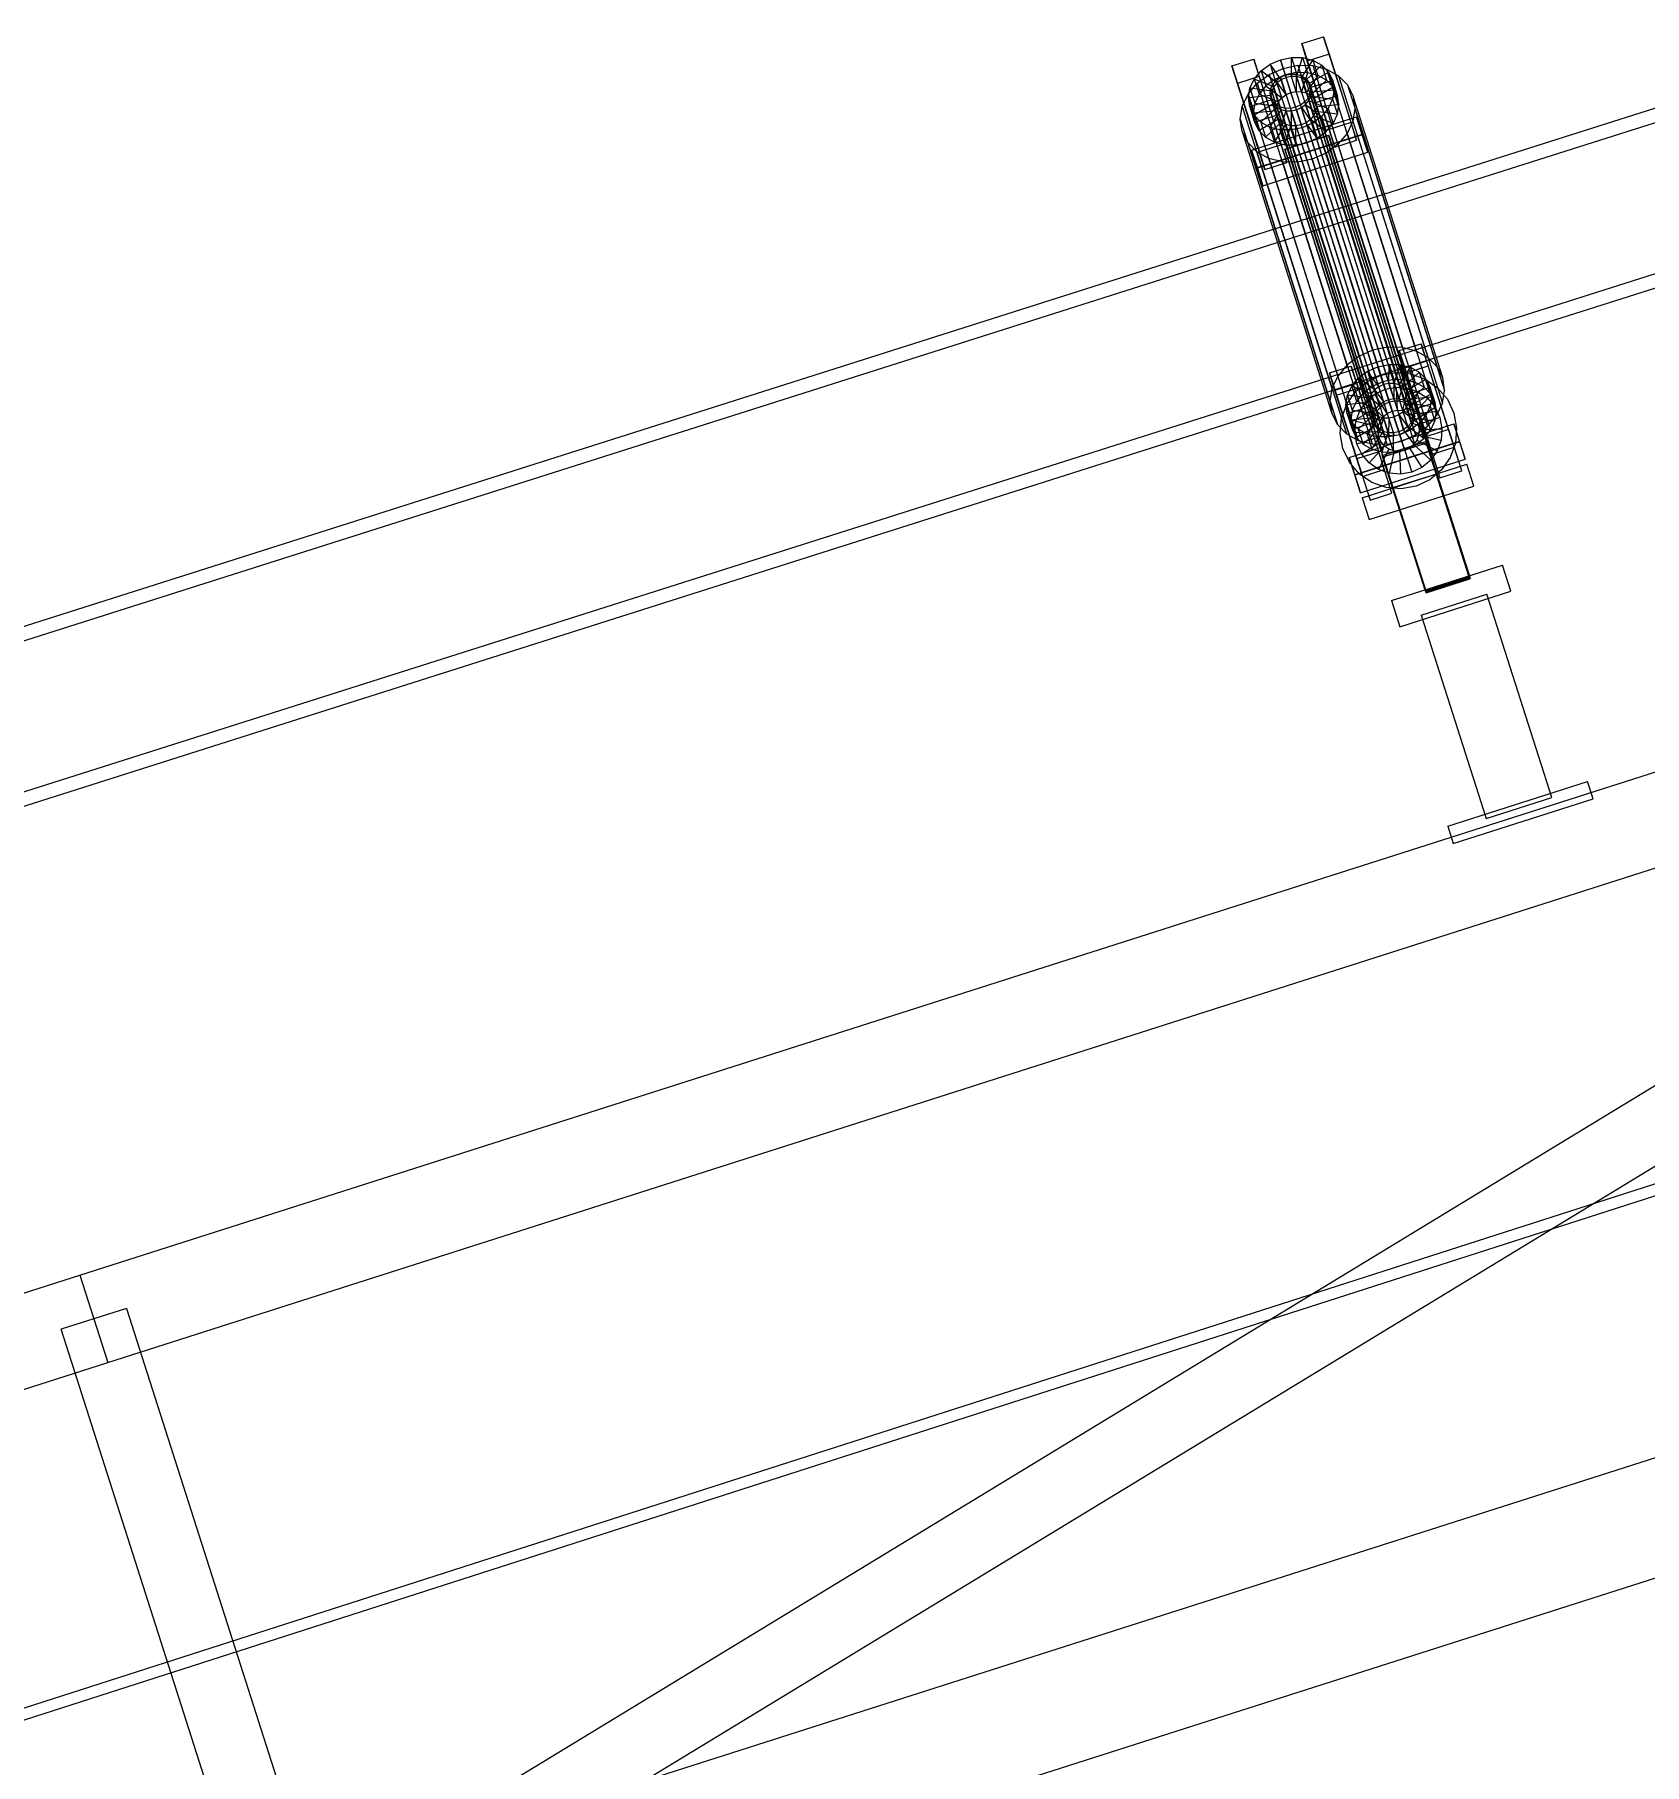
# Model space of a CAD drawing. Header units: millimetres. Extents: x -1970 to 34302, y -65268 to 6837.
# Drawn here: x 6883 to 7585, y 1955 to 2710 of the extents above; entities that cross this region are included whole.
import ezdxf

# ---------------------------------------------------------------- set-up
doc = ezdxf.new("R2010")
doc.units = ezdxf.units.MM
doc.layers.add('COTAS_P', color=1, linetype='Continuous', lineweight=0)
doc.layers.add('lateral_C01', color=7, linetype='Continuous', lineweight=0)
doc.dimstyles.new('R19_100', dxfattribs={"dimtxt": 250, "dimasz": 150, "dimexe": 150, "dimexo": 80, "dimgap": 100, "dimtad": 1, "dimtih": 1, "dimtoh": 1, "dimdsep": 46, "dimcen": 0.09, "dimadec": 0, "dimazin": 0, "dimtfac": 1, "dimtdec": 4, "dimtofl": 0, "dimtmove": 0, "dimatfit": 3, "dimfxl": 1, "dimtolj": 1, "dimtzin": 0, "dimarcsym": 0})

# ---------------------------------------------------------------- blocks, each defined once
blk = doc.blocks.new('*D0')
at = {"layer": 'COTAS_P', "color": 0, "lineweight": -2, "transparency": 16777216}
for p, q in [((10965.26, 3566.26), (10670.01, 4490.23)), ((1814.07, 1502.95), (10572.79, 4301.7)), ((1920.78, 676.2), (1625.54, 1600.18))]:
    blk.add_line(p, q, dxfattribs=at)
at = {"layer": 'COTAS_P', "color": 0, "transparency": 16777216}
for points in [[(10565.18, 4325.51), (10580.4, 4277.88), (10715.67, 4347.35)], [(1806.47, 1526.77), (1821.68, 1479.14), (1671.19, 1457.3)]]:
    blk.add_solid(points, dxfattribs=at)
at = {"layer": 'Defpoints', "color": 0, "transparency": 16777216}
for p in [(10715.67, 4347.35), (10989.61, 3490.06), (1945.13, 600)]:
    blk.add_point(p, dxfattribs=at)

msp = doc.modelspace()

# ---------------------------------------------------------------- linework, layer by layer
at = {"layer": 'lateral_C01'}
for p, q in [((2005.168, 413.212), (11044.69, 3318.69)), ((2006.698, 408.451), (11046.22, 3313.93)), ((8381.764, 2929.028), (7447.754, 2632.331)), ((7449.571, 2626.613), (8383.58, 2923.309)), ((7468.592, 2566.732), (8402.602, 2863.429)), ((8404.418, 2857.71), (7470.409, 2561.014)), ((7435.94, 2705.698), (7445.465, 2708.742)), ((7438.371, 2698.045), (7435.94, 2705.698)), ((7435.94, 2705.698), (7447.939, 2668.255)), ((7445.465, 2708.742), (7447.896, 2701.089)), ((7457.465, 2671.298), (7445.465, 2708.742)), ((7405.458, 2695.958), (7414.984, 2699.002)), ((7407.889, 2688.305), (7405.458, 2695.958)), ((7405.458, 2695.958), (7417.457, 2658.515)), ((7414.984, 2699.002), (7417.415, 2691.349)), ((7426.983, 2661.558), (7414.984, 2699.002)), ((7418.222, 2693.806), (7422.113, 2696.681)), ((7421.768, 2692.253), (7427.814, 2694.929)), ((7422.113, 2696.681), (7426.635, 2698.683)), ((7426.993, 2689.934), (7422.113, 2696.681)), ((7422.113, 2696.681), (7424.197, 2690.122)), ((7426.635, 2698.683), (7431.481, 2699.675)), ((7429.135, 2690.882), (7426.635, 2698.683)), ((7426.635, 2698.683), (7428.719, 2692.123)), ((7427.814, 2694.929), (7434.292, 2696.255)), ((7427.814, 2694.929), (7466.885, 2571.931)), ((7431.431, 2691.352), (7431.481, 2699.675)), ((7431.481, 2699.675), (7436.321, 2699.589)), ((7431.481, 2699.675), (7433.565, 2693.115)), ((7433.723, 2691.312), (7436.321, 2699.589)), ((7434.292, 2696.255), (7440.762, 2696.14)), ((7434.292, 2696.255), (7473.364, 2573.257)), ((7435.856, 2690.763), (7440.824, 2698.431)), ((7436.321, 2699.589), (7440.824, 2698.431)), ((7436.321, 2699.589), (7438.405, 2693.029)), ((7437.684, 2689.745), (7444.684, 2696.281)), ((7447.896, 2701.089), (7438.371, 2698.045)), ((7450.37, 2660.601), (7438.371, 2698.045)), ((7440.762, 2696.14), (7446.782, 2694.593)), ((7440.762, 2696.14), (7479.833, 2573.142)), ((7440.824, 2698.431), (7444.684, 2696.281)), ((7440.824, 2698.431), (7442.908, 2691.872)), ((7444.684, 2696.281), (7447.637, 2693.284)), ((7444.684, 2696.281), (7446.768, 2689.721)), ((7446.782, 2694.593), (7451.942, 2691.718)), ((7446.782, 2694.593), (7485.853, 2571.594)), ((7447.896, 2701.089), (7459.896, 2663.645)), ((7417.415, 2691.349), (7407.889, 2688.305)), ((7419.888, 2650.861), (7407.889, 2688.305)), ((7412.565, 2683.659), (7416.567, 2688.409)), ((7413.336, 2686.264), (7415.229, 2690.253)), ((7415.229, 2690.253), (7418.222, 2693.806)), ((7423.732, 2686.889), (7415.229, 2690.253)), ((7415.229, 2690.253), (7417.313, 2683.693)), ((7416.567, 2688.409), (7421.768, 2692.253)), ((7416.567, 2688.409), (7455.639, 2565.411)), ((7420.306, 2687.246), (7417.313, 2683.693)), ((7417.415, 2691.349), (7429.414, 2653.905)), ((7425.15, 2688.572), (7418.222, 2693.806)), ((7418.222, 2693.806), (7420.306, 2687.246)), ((7424.197, 2690.122), (7420.306, 2687.246)), ((7420.306, 2687.246), (7427.234, 2682.012)), ((7421.768, 2692.253), (7460.84, 2569.255)), ((7422.488, 2686.093), (7423.385, 2687.982)), ((7423.732, 2686.889), (7422.836, 2685)), ((7423.385, 2687.982), (7424.803, 2689.665)), ((7423.385, 2687.982), (7468.708, 2545.305)), ((7425.15, 2688.572), (7423.732, 2686.889)), ((7425.816, 2680.329), (7423.732, 2686.889)), ((7428.719, 2692.123), (7424.197, 2690.122)), ((7424.197, 2690.122), (7429.077, 2683.374)), ((7424.803, 2689.665), (7426.646, 2691.028)), ((7424.803, 2689.665), (7470.126, 2546.988)), ((7426.993, 2689.934), (7425.15, 2688.572)), ((7427.234, 2682.012), (7425.15, 2688.572)), ((7426.646, 2691.028), (7428.788, 2691.976)), ((7426.646, 2691.028), (7471.969, 2548.35)), ((7429.135, 2690.882), (7426.993, 2689.934)), ((7429.077, 2683.374), (7426.993, 2689.934)), ((7433.565, 2693.115), (7428.719, 2692.123)), ((7428.719, 2692.123), (7431.219, 2684.323)), ((7428.788, 2691.976), (7431.083, 2692.446)), ((7428.788, 2691.976), (7474.111, 2549.298)), ((7431.431, 2691.352), (7429.135, 2690.882)), ((7431.219, 2684.323), (7429.135, 2690.882)), ((7431.083, 2692.446), (7433.376, 2692.405)), ((7431.083, 2692.446), (7476.406, 2549.768)), ((7433.723, 2691.312), (7431.431, 2691.352)), ((7433.514, 2684.792), (7431.431, 2691.352)), ((7433.376, 2692.405), (7435.509, 2691.857)), ((7433.376, 2692.405), (7478.699, 2549.727)), ((7433.565, 2693.115), (7433.514, 2684.792)), ((7438.405, 2693.029), (7433.565, 2693.115)), ((7435.856, 2690.763), (7433.723, 2691.312)), ((7435.807, 2684.752), (7433.723, 2691.312)), ((7435.509, 2691.857), (7437.337, 2690.838)), ((7435.509, 2691.857), (7480.832, 2549.179)), ((7438.405, 2693.029), (7435.807, 2684.752)), ((7437.684, 2689.745), (7435.856, 2690.763)), ((7437.94, 2684.203), (7435.856, 2690.763)), ((7437.337, 2690.838), (7438.736, 2689.418)), ((7437.337, 2690.838), (7482.66, 2548.16)), ((7439.084, 2688.325), (7437.684, 2689.745)), ((7439.768, 2683.185), (7437.684, 2689.745)), ((7442.908, 2691.872), (7437.94, 2684.203)), ((7442.908, 2691.872), (7438.405, 2693.029)), ((7438.736, 2689.418), (7439.611, 2687.694)), ((7438.736, 2689.418), (7484.059, 2546.74)), ((7439.084, 2688.325), (7447.637, 2693.284)), ((7439.958, 2686.601), (7439.084, 2688.325)), ((7441.167, 2681.765), (7439.084, 2688.325)), ((7439.611, 2687.694), (7439.901, 2685.784)), ((7484.934, 2545.017), (7439.611, 2687.694)), ((7446.768, 2689.721), (7439.768, 2683.185)), ((7449.483, 2689.645), (7439.958, 2686.601)), ((7439.958, 2686.601), (7442.042, 2680.041)), ((7440.248, 2684.691), (7439.958, 2686.601)), ((7449.721, 2686.724), (7441.167, 2681.765)), ((7446.768, 2689.721), (7442.908, 2691.872)), ((7449.721, 2686.724), (7446.768, 2689.721)), ((7447.637, 2693.284), (7449.483, 2689.645)), ((7447.637, 2693.284), (7449.721, 2686.724)), ((7451.567, 2683.085), (7449.483, 2689.645)), ((7449.483, 2689.645), (7450.096, 2685.612)), ((7451.567, 2683.085), (7449.721, 2686.724)), ((7451.942, 2691.718), (7455.89, 2687.711)), ((7451.942, 2691.718), (7491.013, 2568.719)), ((7455.89, 2687.711), (7458.358, 2682.846)), ((7455.89, 2687.711), (7494.962, 2564.713)), ((7410.035, 2678.327), (7412.565, 2683.659)), ((7412.565, 2683.659), (7451.637, 2560.661)), ((7412.674, 2682.112), (7413.336, 2686.264)), ((7422.522, 2683.033), (7412.674, 2682.112)), ((7412.674, 2682.112), (7414.758, 2675.552)), ((7413.287, 2678.079), (7412.674, 2682.112)), ((7422.812, 2681.122), (7413.287, 2678.079)), ((7422.836, 2685), (7413.336, 2686.264)), ((7413.336, 2686.264), (7415.42, 2679.704)), ((7415.42, 2679.704), (7414.758, 2675.552)), ((7423.686, 2679.399), (7415.133, 2674.44)), ((7417.313, 2683.693), (7415.42, 2679.704)), ((7415.42, 2679.704), (7424.919, 2678.44)), ((7417.313, 2683.693), (7425.816, 2680.329)), ((7422.175, 2684.126), (7422.488, 2686.093)), ((7422.465, 2682.216), (7422.175, 2684.126)), ((7422.175, 2684.126), (7467.497, 2541.448)), ((7423.339, 2680.492), (7422.465, 2682.216)), ((7422.465, 2682.216), (7467.788, 2539.538)), ((7422.488, 2686.093), (7467.811, 2543.415)), ((7422.836, 2685), (7422.522, 2683.033)), ((7424.606, 2676.473), (7422.522, 2683.033)), ((7422.522, 2683.033), (7422.812, 2681.122)), ((7424.896, 2674.562), (7422.812, 2681.122)), ((7422.812, 2681.122), (7423.686, 2679.399)), ((7424.919, 2678.44), (7422.836, 2685)), ((7424.738, 2679.072), (7423.339, 2680.492)), ((7423.339, 2680.492), (7468.662, 2537.814)), ((7425.77, 2672.839), (7423.686, 2679.399)), ((7423.686, 2679.399), (7425.086, 2677.979)), ((7426.567, 2678.054), (7424.738, 2679.072)), ((7424.738, 2679.072), (7470.061, 2536.395)), ((7424.919, 2678.44), (7425.816, 2680.329)), ((7425.816, 2680.329), (7427.234, 2682.012)), ((7427.234, 2682.012), (7429.077, 2683.374)), ((7429.077, 2683.374), (7431.219, 2684.323)), ((7431.219, 2684.323), (7433.514, 2684.792)), ((7433.514, 2684.792), (7435.807, 2684.752)), ((7437.273, 2680.245), (7435.43, 2678.883)), ((7435.777, 2677.789), (7437.62, 2679.151)), ((7435.807, 2684.752), (7437.94, 2684.203)), ((7438.691, 2681.928), (7437.273, 2680.245)), ((7437.273, 2680.245), (7482.595, 2537.567)), ((7437.62, 2679.151), (7439.038, 2680.834)), ((7437.62, 2679.151), (7444.548, 2673.918)), ((7439.704, 2672.591), (7437.62, 2679.151)), ((7437.94, 2684.203), (7439.768, 2683.185)), ((7439.587, 2683.817), (7438.691, 2681.928)), ((7438.691, 2681.928), (7484.013, 2539.25)), ((7439.038, 2680.834), (7439.934, 2682.724)), ((7439.038, 2680.834), (7447.541, 2677.471)), ((7441.122, 2674.275), (7439.038, 2680.834)), ((7439.901, 2685.784), (7439.587, 2683.817)), ((7439.587, 2683.817), (7484.91, 2541.139)), ((7439.768, 2683.185), (7441.167, 2681.765)), ((7439.901, 2685.784), (7485.224, 2543.106)), ((7439.934, 2682.724), (7440.248, 2684.691)), ((7439.934, 2682.724), (7449.434, 2681.459)), ((7442.018, 2676.164), (7439.934, 2682.724)), ((7440.248, 2684.691), (7450.096, 2685.612)), ((7442.332, 2678.131), (7440.248, 2684.691)), ((7441.167, 2681.765), (7442.042, 2680.041)), ((7442.042, 2680.041), (7451.567, 2683.085)), ((7442.042, 2680.041), (7442.332, 2678.131)), ((7452.18, 2679.052), (7442.332, 2678.131)), ((7449.434, 2681.459), (7447.541, 2677.471)), ((7450.096, 2685.612), (7449.434, 2681.459)), ((7449.434, 2681.459), (7451.517, 2674.9)), ((7450.096, 2685.612), (7452.18, 2679.052)), ((7451.517, 2674.9), (7452.18, 2679.052)), ((7452.18, 2679.052), (7451.567, 2683.085)), ((7458.358, 2682.846), (7459.177, 2677.455)), ((7497.43, 2559.848), (7458.358, 2682.846)), ((7409.15, 2672.776), (7410.035, 2678.327)), ((7409.969, 2667.384), (7409.15, 2672.776)), ((7409.15, 2672.776), (7448.221, 2549.778)), ((7410.035, 2678.327), (7449.107, 2555.329)), ((7413.287, 2678.079), (7415.37, 2671.519)), ((7415.133, 2674.44), (7413.287, 2678.079)), ((7414.1, 2659.162), (7459.822, 2673.772)), ((7414.758, 2675.552), (7424.606, 2676.473)), ((7414.758, 2675.552), (7415.37, 2671.519)), ((7415.133, 2674.44), (7417.216, 2667.88)), ((7418.086, 2671.443), (7415.133, 2674.44)), ((7415.37, 2671.519), (7424.896, 2674.562)), ((7415.37, 2671.519), (7417.216, 2667.88)), ((7417.216, 2667.88), (7425.77, 2672.839)), ((7425.086, 2677.979), (7418.086, 2671.443)), ((7418.086, 2671.443), (7420.17, 2664.883)), ((7421.946, 2669.292), (7418.086, 2671.443)), ((7420.17, 2664.883), (7427.169, 2671.419)), ((7426.914, 2676.96), (7421.946, 2669.292)), ((7424.606, 2676.473), (7424.919, 2678.44)), ((7424.896, 2674.562), (7424.606, 2676.473)), ((7425.77, 2672.839), (7424.896, 2674.562)), ((7427.169, 2671.419), (7425.086, 2677.979)), ((7425.086, 2677.979), (7426.914, 2676.96)), ((7427.169, 2671.419), (7425.77, 2672.839)), ((7429.047, 2676.412), (7426.449, 2668.134)), ((7428.7, 2677.505), (7426.567, 2678.054)), ((7426.567, 2678.054), (7471.889, 2535.376)), ((7428.998, 2670.4), (7426.914, 2676.96)), ((7426.914, 2676.96), (7429.047, 2676.412)), ((7428.998, 2670.4), (7427.169, 2671.419)), ((7430.992, 2677.465), (7428.7, 2677.505)), ((7428.7, 2677.505), (7474.023, 2534.827)), ((7431.131, 2669.852), (7429.047, 2676.412)), ((7429.047, 2676.412), (7431.339, 2676.371)), ((7433.288, 2677.934), (7430.992, 2677.465)), ((7430.992, 2677.465), (7476.315, 2534.787)), ((7431.339, 2676.371), (7431.289, 2668.049)), ((7431.339, 2676.371), (7433.635, 2676.841)), ((7433.423, 2669.811), (7431.339, 2676.371)), ((7435.43, 2678.883), (7433.288, 2677.934)), ((7433.288, 2677.934), (7478.61, 2535.257)), ((7433.635, 2676.841), (7435.777, 2677.789)), ((7433.635, 2676.841), (7436.135, 2669.04)), ((7435.719, 2670.281), (7433.635, 2676.841)), ((7435.43, 2678.883), (7480.753, 2536.205)), ((7435.777, 2677.789), (7440.657, 2671.042)), ((7437.861, 2671.229), (7435.777, 2677.789)), ((7439.704, 2672.591), (7437.861, 2671.229)), ((7441.122, 2674.275), (7439.704, 2672.591)), ((7446.631, 2667.358), (7439.704, 2672.591)), ((7444.548, 2673.918), (7440.657, 2671.042)), ((7442.018, 2676.164), (7441.122, 2674.275)), ((7449.625, 2670.911), (7441.122, 2674.275)), ((7442.332, 2678.131), (7442.018, 2676.164)), ((7451.517, 2674.9), (7442.018, 2676.164)), ((7447.541, 2677.471), (7444.548, 2673.918)), ((7444.548, 2673.918), (7446.631, 2667.358)), ((7447.541, 2677.471), (7449.625, 2670.911)), ((7449.625, 2670.911), (7451.517, 2674.9)), ((7458.292, 2671.904), (7455.762, 2666.571)), ((7459.177, 2677.455), (7458.292, 2671.904)), ((7458.292, 2671.904), (7497.363, 2548.906)), ((7459.177, 2677.455), (7498.249, 2554.457)), ((7459.822, 2673.772), (7462.253, 2666.118)), ((7462.322, 2665.971), (7459.822, 2673.772)), ((7412.436, 2662.519), (7409.969, 2667.384)), ((7409.969, 2667.384), (7449.04, 2544.386)), ((7462.253, 2666.118), (7416.531, 2651.508)), ((7462.322, 2665.971), (7416.6, 2651.361)), ((7417.216, 2667.88), (7420.17, 2664.883)), ((7420.17, 2664.883), (7424.03, 2662.732)), ((7421.946, 2669.292), (7424.03, 2662.732)), ((7426.449, 2668.134), (7421.946, 2669.292)), ((7424.03, 2662.732), (7428.998, 2670.4)), ((7426.449, 2668.134), (7428.533, 2661.575)), ((7431.289, 2668.049), (7426.449, 2668.134)), ((7428.533, 2661.575), (7431.131, 2669.852)), ((7428.612, 2659.717), (7447.663, 2665.805)), ((7447.741, 2665.563), (7428.69, 2659.475)), ((7431.131, 2669.852), (7428.998, 2670.4)), ((7433.423, 2669.811), (7431.131, 2669.852)), ((7436.135, 2669.04), (7431.289, 2668.049)), ((7431.289, 2668.049), (7433.372, 2661.489)), ((7433.372, 2661.489), (7433.423, 2669.811)), ((7435.719, 2670.281), (7433.423, 2669.811)), ((7437.861, 2671.229), (7435.719, 2670.281)), ((7438.218, 2662.48), (7435.719, 2670.281)), ((7440.657, 2671.042), (7436.135, 2669.04)), ((7436.135, 2669.04), (7438.218, 2662.48)), ((7442.741, 2664.482), (7437.861, 2671.229)), ((7438.218, 2662.48), (7442.741, 2664.482)), ((7440.657, 2671.042), (7442.741, 2664.482)), ((7442.741, 2664.482), (7446.631, 2667.358)), ((7446.631, 2667.358), (7449.625, 2670.911)), ((7447.663, 2665.805), (7447.741, 2665.563)), ((7509.338, 2472.805), (7447.663, 2665.805)), ((7447.741, 2665.563), (7509.415, 2472.563)), ((7457.465, 2671.298), (7447.939, 2668.255)), ((7447.939, 2668.255), (7450.37, 2660.601)), ((7455.762, 2666.571), (7451.76, 2661.821)), ((7455.762, 2666.571), (7494.833, 2543.573)), ((7459.896, 2663.645), (7457.465, 2671.298)), ((7462.253, 2666.118), (7464.753, 2658.318)), ((7464.753, 2658.318), (7462.322, 2665.971)), ((7416.385, 2658.513), (7412.436, 2662.519)), ((7412.436, 2662.519), (7451.508, 2539.521)), ((7416.531, 2651.508), (7414.1, 2659.162)), ((7414.1, 2659.162), (7416.6, 2651.361)), ((7421.545, 2655.638), (7416.385, 2658.513)), ((7416.385, 2658.513), (7455.456, 2535.515)), ((7426.983, 2661.558), (7417.457, 2658.515)), ((7417.457, 2658.515), (7419.888, 2650.861)), ((7419.031, 2643.708), (7464.753, 2658.318)), ((7424.03, 2662.732), (7428.533, 2661.575)), ((7429.414, 2653.905), (7426.983, 2661.558)), ((7428.533, 2661.575), (7433.372, 2661.489)), ((7428.69, 2659.475), (7428.612, 2659.717)), ((7490.287, 2466.717), (7428.612, 2659.717)), ((7490.364, 2466.475), (7428.69, 2659.475)), ((7433.372, 2661.489), (7438.218, 2662.48)), ((7446.559, 2657.977), (7440.513, 2655.301)), ((7451.76, 2661.821), (7446.559, 2657.977)), ((7446.559, 2657.977), (7485.63, 2534.979)), ((7450.37, 2660.601), (7459.896, 2663.645)), ((7451.76, 2661.821), (7490.831, 2538.823)), ((7419.031, 2643.708), (7416.531, 2651.508)), ((7416.6, 2651.361), (7419.031, 2643.708)), ((7419.888, 2650.861), (7429.414, 2653.905)), ((7427.565, 2654.09), (7421.545, 2655.638)), ((7421.545, 2655.638), (7460.616, 2532.64)), ((7434.035, 2653.975), (7427.565, 2654.09)), ((7427.565, 2654.09), (7466.636, 2531.092)), ((7440.513, 2655.301), (7434.035, 2653.975)), ((7434.035, 2653.975), (7473.106, 2530.977)), ((7440.513, 2655.301), (7479.584, 2532.303)), ((7447.754, 2632.331), (6513.744, 2335.635)), ((6515.561, 2329.917), (7449.571, 2626.613)), ((7468.592, 2566.732), (7447.754, 2632.331)), ((7447.754, 2632.331), (7449.571, 2626.613)), ((7449.571, 2626.613), (7470.409, 2561.014)), ((7478.484, 2571.767), (7488.01, 2574.811)), ((7488.01, 2574.811), (7490.441, 2567.158)), ((7500.009, 2537.367), (7488.01, 2574.811)), ((6534.582, 2270.036), (7468.592, 2566.732)), ((7460.84, 2569.255), (7455.639, 2565.411)), ((7466.885, 2571.931), (7460.84, 2569.255)), ((7473.364, 2573.257), (7466.885, 2571.931)), ((7469.18, 2564.752), (7474.026, 2565.744)), ((7479.833, 2573.142), (7473.364, 2573.257)), ((7473.975, 2557.421), (7474.026, 2565.744)), ((7474.026, 2565.744), (7478.865, 2565.658)), ((7474.026, 2565.744), (7476.11, 2559.184)), ((7480.915, 2564.114), (7478.484, 2571.767)), ((7478.484, 2571.767), (7490.483, 2534.323)), ((7485.853, 2571.594), (7479.833, 2573.142)), ((7490.441, 2567.158), (7480.915, 2564.114)), ((7491.013, 2568.719), (7485.853, 2571.594)), ((7490.441, 2567.158), (7502.44, 2529.714)), ((7494.962, 2564.713), (7491.013, 2568.719)), ((7470.409, 2561.014), (6536.399, 2264.318)), ((7448.003, 2562.027), (7457.528, 2565.071)), ((7450.434, 2554.374), (7448.003, 2562.027)), ((7448.003, 2562.027), (7460.002, 2524.583)), ((7451.637, 2560.661), (7449.107, 2555.329)), ((7455.639, 2565.411), (7451.637, 2560.661)), ((7457.528, 2565.071), (7459.959, 2557.418)), ((7469.527, 2527.627), (7457.528, 2565.071)), ((7457.773, 2556.322), (7460.767, 2559.875)), ((7459.347, 2553.907), (7464.41, 2558.189)), ((7460.767, 2559.875), (7464.657, 2562.75)), ((7467.695, 2554.641), (7460.767, 2559.875)), ((7460.767, 2559.875), (7462.851, 2553.315)), ((7464.41, 2558.189), (7470.409, 2561.014)), ((7464.657, 2562.75), (7469.18, 2564.752)), ((7469.537, 2556.003), (7464.657, 2562.75)), ((7464.657, 2562.75), (7466.741, 2556.19)), ((7471.264, 2558.192), (7466.741, 2556.19)), ((7471.68, 2556.951), (7469.18, 2564.752)), ((7469.18, 2564.752), (7471.264, 2558.192)), ((7470.409, 2561.014), (7476.934, 2562.19)), ((7476.11, 2559.184), (7471.264, 2558.192)), ((7471.264, 2558.192), (7473.763, 2550.391)), ((7476.11, 2559.184), (7476.059, 2550.861)), ((7480.949, 2559.098), (7476.11, 2559.184)), ((7476.267, 2557.38), (7478.865, 2565.658)), ((7476.934, 2562.19), (7483.542, 2561.638)), ((7480.949, 2559.098), (7478.351, 2550.82)), ((7478.401, 2556.832), (7483.368, 2564.5)), ((7478.865, 2565.658), (7483.368, 2564.5)), ((7478.865, 2565.658), (7480.949, 2559.098)), ((7480.229, 2555.813), (7487.228, 2562.35)), ((7492.915, 2526.67), (7480.915, 2564.114)), ((7485.452, 2557.94), (7480.949, 2559.098)), ((7481.617, 2562.076), (7491.143, 2565.12)), ((7481.617, 2562.076), (7496.227, 2516.353)), ((7481.628, 2554.394), (7490.182, 2559.353)), ((7483.368, 2564.5), (7487.228, 2562.35)), ((7483.368, 2564.5), (7485.452, 2557.94)), ((7483.542, 2561.638), (7489.781, 2559.394)), ((7487.228, 2562.35), (7490.182, 2559.353)), ((7487.228, 2562.35), (7489.312, 2555.79)), ((7489.781, 2559.394), (7495.228, 2555.612)), ((7490.182, 2559.353), (7492.028, 2555.714)), ((7490.182, 2559.353), (7492.266, 2552.793)), ((7505.753, 2519.397), (7491.143, 2565.12)), ((7497.43, 2559.848), (7494.962, 2564.713)), ((7498.249, 2554.457), (7497.43, 2559.848)), ((7449.107, 2555.329), (7448.221, 2549.778)), ((7459.959, 2557.418), (7450.434, 2554.374)), ((7462.433, 2516.93), (7450.434, 2554.374)), ((7451.136, 2552.336), (7460.661, 2555.38)), ((7451.136, 2552.336), (7465.746, 2506.613)), ((7455.218, 2548.18), (7455.881, 2552.333)), ((7455.565, 2548.461), (7459.347, 2553.907)), ((7455.881, 2552.333), (7457.773, 2556.322)), ((7465.38, 2551.068), (7455.881, 2552.333)), ((7455.881, 2552.333), (7457.965, 2545.773)), ((7466.277, 2552.958), (7457.773, 2556.322)), ((7457.773, 2556.322), (7459.857, 2549.762)), ((7462.851, 2553.315), (7459.857, 2549.762)), ((7459.959, 2557.418), (7471.958, 2519.974)), ((7475.271, 2509.657), (7460.661, 2555.38)), ((7466.741, 2556.19), (7462.851, 2553.315)), ((7462.851, 2553.315), (7469.778, 2548.081)), ((7464.082, 2549.601), (7467.87, 2552.804)), ((7465.38, 2551.068), (7465.066, 2549.102)), ((7466.277, 2552.958), (7465.38, 2551.068)), ((7467.464, 2544.509), (7465.38, 2551.068)), ((7467.695, 2554.641), (7466.277, 2552.958)), ((7468.36, 2546.398), (7466.277, 2552.958)), ((7466.741, 2556.19), (7471.621, 2549.443)), ((7469.537, 2556.003), (7467.695, 2554.641)), ((7469.778, 2548.081), (7467.695, 2554.641)), ((7467.87, 2552.804), (7472.357, 2554.918)), ((7473.275, 2544.391), (7467.87, 2552.804)), ((7471.68, 2556.951), (7469.537, 2556.003)), ((7471.621, 2549.443), (7469.537, 2556.003)), ((7473.975, 2557.421), (7471.68, 2556.951)), ((7473.763, 2550.391), (7471.68, 2556.951)), ((7472.357, 2554.918), (7477.238, 2555.798)), ((7475.4, 2545.392), (7472.357, 2554.918)), ((7473.763, 2550.391), (7476.059, 2550.861)), ((7476.267, 2557.38), (7473.975, 2557.421)), ((7476.059, 2550.861), (7473.975, 2557.421)), ((7476.059, 2550.861), (7478.351, 2550.82)), ((7478.401, 2556.832), (7476.267, 2557.38)), ((7478.351, 2550.82), (7476.267, 2557.38)), ((7477.713, 2545.809), (7477.238, 2555.798)), ((7477.238, 2555.798), (7482.181, 2555.384)), ((7478.351, 2550.82), (7480.484, 2550.272)), ((7480.229, 2555.813), (7478.401, 2556.832)), ((7480.484, 2550.272), (7478.401, 2556.832)), ((7480.054, 2545.613), (7482.181, 2555.384)), ((7481.628, 2554.394), (7480.229, 2555.813)), ((7482.313, 2549.253), (7480.229, 2555.813)), ((7485.452, 2557.94), (7480.484, 2550.272)), ((7482.502, 2552.67), (7481.628, 2554.394)), ((7483.712, 2547.834), (7481.628, 2554.394)), ((7482.181, 2555.384), (7486.848, 2553.706)), ((7482.265, 2544.818), (7486.848, 2553.706)), ((7489.312, 2555.79), (7482.313, 2549.253)), ((7482.479, 2548.793), (7482.793, 2550.759)), ((7492.028, 2555.714), (7482.502, 2552.67)), ((7482.502, 2552.67), (7484.586, 2546.11)), ((7482.793, 2550.759), (7482.502, 2552.67)), ((7482.793, 2550.759), (7492.641, 2551.681)), ((7484.876, 2544.2), (7482.793, 2550.759)), ((7492.266, 2552.793), (7483.712, 2547.834)), ((7484.195, 2543.478), (7490.922, 2550.877)), ((7489.312, 2555.79), (7485.452, 2557.94)), ((7486.848, 2553.706), (7490.922, 2550.877)), ((7492.266, 2552.793), (7489.312, 2555.79)), ((7490.922, 2550.877), (7494.125, 2547.089)), ((7492.641, 2551.681), (7491.978, 2547.528)), ((7494.112, 2549.154), (7492.028, 2555.714)), ((7492.028, 2555.714), (7492.641, 2551.681)), ((7494.112, 2549.154), (7492.266, 2552.793)), ((7492.641, 2551.681), (7494.724, 2545.121)), ((7495.228, 2555.612), (7499.509, 2550.549)), ((7497.363, 2548.906), (7498.249, 2554.457)), ((7448.221, 2549.778), (7449.04, 2544.386)), ((7449.04, 2544.386), (7451.508, 2539.521)), ((7453.321, 2542.221), (7455.565, 2548.461)), ((7465.066, 2549.102), (7455.218, 2548.18)), ((7455.218, 2548.18), (7457.302, 2541.621)), ((7455.831, 2544.147), (7455.218, 2548.18)), ((7465.356, 2547.191), (7455.831, 2544.147)), ((7455.831, 2544.147), (7457.915, 2537.587)), ((7457.677, 2540.508), (7455.831, 2544.147)), ((7457.965, 2545.773), (7457.302, 2541.621)), ((7466.231, 2545.467), (7457.677, 2540.508)), ((7459.857, 2549.762), (7457.965, 2545.773)), ((7457.965, 2545.773), (7467.464, 2544.509)), ((7459.575, 2540.86), (7461.253, 2545.527)), ((7459.857, 2549.762), (7468.36, 2546.398)), ((7467.63, 2544.048), (7460.631, 2537.511)), ((7461.253, 2545.527), (7464.082, 2549.601)), ((7470.141, 2540.944), (7461.253, 2545.527)), ((7471.481, 2542.874), (7464.082, 2549.601)), ((7467.15, 2542.542), (7465.066, 2549.102)), ((7465.066, 2549.102), (7465.356, 2547.191)), ((7467.44, 2540.631), (7465.356, 2547.191)), ((7465.356, 2547.191), (7466.231, 2545.467)), ((7468.315, 2538.907), (7466.231, 2545.467)), ((7466.231, 2545.467), (7467.63, 2544.048)), ((7467.15, 2542.542), (7467.464, 2544.509)), ((7467.464, 2544.509), (7468.36, 2546.398)), ((7467.811, 2543.415), (7467.497, 2541.448)), ((7469.714, 2537.488), (7467.63, 2544.048)), ((7467.63, 2544.048), (7469.458, 2543.029)), ((7468.708, 2545.305), (7467.811, 2543.415)), ((7468.36, 2546.398), (7469.778, 2548.081)), ((7470.126, 2546.988), (7468.708, 2545.305)), ((7469.778, 2548.081), (7471.621, 2549.443)), ((7471.969, 2548.35), (7470.126, 2546.988)), ((7471.481, 2542.874), (7473.275, 2544.391)), ((7471.621, 2549.443), (7473.763, 2550.391)), ((7474.111, 2549.298), (7471.969, 2548.35)), ((7473.275, 2544.391), (7475.4, 2545.392)), ((7476.406, 2549.768), (7474.111, 2549.298)), ((7475.4, 2545.392), (7477.713, 2545.809)), ((7476.179, 2542.91), (7478.321, 2543.858)), ((7478.699, 2549.727), (7476.406, 2549.768)), ((7477.713, 2545.809), (7480.054, 2545.613)), ((7478.321, 2543.858), (7480.164, 2545.22)), ((7478.321, 2543.858), (7483.202, 2537.111)), ((7480.405, 2537.298), (7478.321, 2543.858)), ((7480.832, 2549.179), (7478.699, 2549.727)), ((7480.054, 2545.613), (7482.265, 2544.818)), ((7480.164, 2545.22), (7481.582, 2546.903)), ((7480.164, 2545.22), (7487.092, 2539.986)), ((7482.248, 2538.66), (7480.164, 2545.22)), ((7480.484, 2550.272), (7482.313, 2549.253)), ((7482.66, 2548.16), (7480.832, 2549.179)), ((7481.582, 2546.903), (7482.479, 2548.793)), ((7481.582, 2546.903), (7490.086, 2543.539)), ((7483.666, 2540.343), (7481.582, 2546.903)), ((7482.265, 2544.818), (7484.195, 2543.478)), ((7482.313, 2549.253), (7483.712, 2547.834)), ((7482.479, 2548.793), (7491.978, 2547.528)), ((7484.563, 2542.233), (7482.479, 2548.793)), ((7484.059, 2546.74), (7482.66, 2548.16)), ((7483.712, 2547.834), (7484.586, 2546.11)), ((7484.934, 2545.017), (7484.059, 2546.74)), ((7484.195, 2543.478), (7485.712, 2541.684)), ((7484.876, 2544.2), (7484.563, 2542.233)), ((7484.586, 2546.11), (7494.112, 2549.154)), ((7484.586, 2546.11), (7484.876, 2544.2)), ((7494.724, 2545.121), (7484.876, 2544.2)), ((7484.91, 2541.139), (7485.224, 2543.106)), ((7485.224, 2543.106), (7484.934, 2545.017)), ((7485.712, 2541.684), (7494.125, 2547.089)), ((7490.086, 2543.539), (7487.092, 2539.986)), ((7491.978, 2547.528), (7490.086, 2543.539)), ((7490.086, 2543.539), (7492.169, 2536.98)), ((7490.831, 2538.823), (7494.833, 2543.573)), ((7491.978, 2547.528), (7494.062, 2540.968)), ((7494.062, 2540.968), (7494.724, 2545.121)), ((7494.724, 2545.121), (7494.112, 2549.154)), ((7494.125, 2547.089), (7496.238, 2542.602)), ((7494.833, 2543.573), (7497.363, 2548.906)), ((7499.509, 2550.549), (7502.335, 2544.55)), ((7502.335, 2544.55), (7503.511, 2538.025)), ((7451.508, 2539.521), (7455.456, 2535.515)), ((7452.768, 2535.613), (7453.321, 2542.221)), ((7453.945, 2529.088), (7452.768, 2535.613)), ((7456.644, 2525.23), (7502.367, 2539.84)), ((7457.302, 2541.621), (7467.15, 2542.542)), ((7457.302, 2541.621), (7457.915, 2537.587)), ((7457.677, 2540.508), (7459.761, 2533.948)), ((7460.631, 2537.511), (7457.677, 2540.508)), ((7457.915, 2537.587), (7467.44, 2540.631)), ((7457.915, 2537.587), (7459.761, 2533.948)), ((7459.161, 2535.917), (7459.575, 2540.86)), ((7469.15, 2536.392), (7459.161, 2535.917)), ((7460.041, 2531.036), (7459.161, 2535.917)), ((7469.346, 2538.733), (7459.575, 2540.86)), ((7459.761, 2533.948), (7468.315, 2538.907)), ((7460.631, 2537.511), (7462.714, 2530.952)), ((7464.49, 2535.361), (7460.631, 2537.511)), ((7462.714, 2530.952), (7469.714, 2537.488)), ((7469.458, 2543.029), (7464.49, 2535.361)), ((7466.574, 2528.801), (7471.542, 2536.469)), ((7467.44, 2540.631), (7467.15, 2542.542)), ((7468.315, 2538.907), (7467.44, 2540.631)), ((7467.497, 2541.448), (7467.788, 2539.538)), ((7467.788, 2539.538), (7468.662, 2537.814)), ((7469.714, 2537.488), (7468.315, 2538.907)), ((7468.662, 2537.814), (7470.061, 2536.395)), ((7471.591, 2542.481), (7468.994, 2534.203)), ((7469.15, 2536.392), (7469.346, 2538.733)), ((7469.567, 2534.08), (7469.15, 2536.392)), ((7469.346, 2538.733), (7470.141, 2540.944)), ((7471.542, 2536.469), (7469.458, 2543.029)), ((7469.458, 2543.029), (7471.591, 2542.481)), ((7471.542, 2536.469), (7469.714, 2537.488)), ((7470.061, 2536.395), (7471.889, 2535.376)), ((7470.141, 2540.944), (7471.481, 2542.874)), ((7471.077, 2527.643), (7473.675, 2535.921)), ((7473.675, 2535.921), (7471.542, 2536.469)), ((7473.675, 2535.921), (7471.591, 2542.481)), ((7471.591, 2542.481), (7473.884, 2542.44)), ((7475.968, 2535.88), (7473.675, 2535.921)), ((7473.884, 2542.44), (7473.833, 2534.117)), ((7473.884, 2542.44), (7476.179, 2542.91)), ((7475.968, 2535.88), (7473.884, 2542.44)), ((7475.917, 2527.557), (7475.968, 2535.88)), ((7478.263, 2536.35), (7475.968, 2535.88)), ((7476.179, 2542.91), (7478.679, 2535.109)), ((7478.263, 2536.35), (7476.179, 2542.91)), ((7480.405, 2537.298), (7478.263, 2536.35)), ((7480.763, 2528.549), (7478.263, 2536.35)), ((7478.61, 2535.257), (7480.753, 2536.205)), ((7483.202, 2537.111), (7478.679, 2535.109)), ((7482.248, 2538.66), (7480.405, 2537.298)), ((7485.285, 2530.551), (7480.405, 2537.298)), ((7480.753, 2536.205), (7482.595, 2537.567)), ((7483.666, 2540.343), (7482.248, 2538.66)), ((7489.176, 2533.426), (7482.248, 2538.66)), ((7482.595, 2537.567), (7484.013, 2539.25)), ((7487.092, 2539.986), (7483.202, 2537.111)), ((7483.202, 2537.111), (7485.285, 2530.551)), ((7484.563, 2542.233), (7483.666, 2540.343)), ((7492.169, 2536.98), (7483.666, 2540.343)), ((7484.013, 2539.25), (7484.91, 2541.139)), ((7494.062, 2540.968), (7484.563, 2542.233)), ((7485.63, 2534.979), (7490.831, 2538.823)), ((7485.712, 2541.684), (7486.713, 2539.559)), ((7496.238, 2542.602), (7486.713, 2539.559)), ((7486.713, 2539.559), (7487.13, 2537.246)), ((7487.13, 2537.246), (7486.934, 2534.905)), ((7487.092, 2539.986), (7489.176, 2533.426)), ((7487.13, 2537.246), (7497.118, 2537.721)), ((7489.176, 2533.426), (7492.169, 2536.98)), ((7500.009, 2537.367), (7490.483, 2534.323)), ((7492.169, 2536.98), (7494.062, 2540.968)), ((7496.238, 2542.602), (7497.118, 2537.721)), ((7497.118, 2537.721), (7496.705, 2532.778)), ((7502.44, 2529.714), (7500.009, 2537.367)), ((7502.367, 2539.84), (7504.798, 2532.187)), ((7504.866, 2532.04), (7502.367, 2539.84)), ((7503.511, 2538.025), (7502.959, 2531.417)), ((6902.966, 2168.47), (8046.028, 2533.722)), ((7456.77, 2523.089), (7453.945, 2529.088)), ((7455.456, 2535.515), (7460.616, 2532.64)), ((7504.798, 2532.187), (7459.075, 2517.577)), ((7504.866, 2532.04), (7459.144, 2517.43)), ((7459.761, 2533.948), (7462.714, 2530.952)), ((7469.567, 2534.08), (7460.041, 2531.036)), ((7462.155, 2526.549), (7460.041, 2531.036)), ((7460.616, 2532.64), (7466.636, 2531.092)), ((7470.568, 2531.954), (7462.155, 2526.549)), ((7462.714, 2530.952), (7466.574, 2528.801)), ((7464.49, 2535.361), (7466.574, 2528.801)), ((7468.994, 2534.203), (7464.49, 2535.361)), ((7472.085, 2530.16), (7465.358, 2522.762)), ((7466.574, 2528.801), (7471.077, 2527.643)), ((7466.636, 2531.092), (7473.106, 2530.977)), ((7468.994, 2534.203), (7471.077, 2527.643)), ((7473.833, 2534.117), (7468.994, 2534.203)), ((7474.015, 2528.82), (7469.432, 2519.932)), ((7470.568, 2531.954), (7469.567, 2534.08)), ((7472.085, 2530.16), (7470.568, 2531.954)), ((7471.069, 2526.06), (7490.12, 2532.149)), ((7490.373, 2531.358), (7471.322, 2525.269)), ((7471.889, 2535.376), (7474.023, 2534.827)), ((7474.015, 2528.82), (7472.085, 2530.16)), ((7473.106, 2530.977), (7479.584, 2532.303)), ((7478.679, 2535.109), (7473.833, 2534.117)), ((7473.833, 2534.117), (7475.917, 2527.557)), ((7476.226, 2528.025), (7474.015, 2528.82)), ((7474.023, 2534.827), (7476.315, 2534.787)), ((7476.226, 2528.025), (7474.099, 2518.254)), ((7475.917, 2527.557), (7480.763, 2528.549)), ((7478.567, 2527.829), (7476.226, 2528.025)), ((7476.315, 2534.787), (7478.61, 2535.257)), ((7480.879, 2528.246), (7478.567, 2527.829)), ((7478.679, 2535.109), (7480.763, 2528.549)), ((7479.584, 2532.303), (7485.63, 2534.979)), ((7480.763, 2528.549), (7485.285, 2530.551)), ((7483.005, 2529.247), (7480.879, 2528.246)), ((7480.879, 2528.246), (7483.923, 2518.721)), ((7484.799, 2530.764), (7483.005, 2529.247)), ((7483.005, 2529.247), (7488.41, 2520.834)), ((7486.139, 2532.694), (7484.799, 2530.764)), ((7484.799, 2530.764), (7492.197, 2524.037)), ((7485.285, 2530.551), (7489.176, 2533.426)), ((7486.934, 2534.905), (7486.139, 2532.694)), ((7486.139, 2532.694), (7495.027, 2528.111)), ((7486.934, 2534.905), (7496.705, 2532.778)), ((7490.12, 2532.149), (7490.373, 2531.358)), ((7509.022, 2473.007), (7490.12, 2532.149)), ((7490.373, 2531.358), (7509.274, 2472.216)), ((7490.483, 2534.323), (7492.915, 2526.67)), ((7495.027, 2528.111), (7492.197, 2524.037)), ((7492.915, 2526.67), (7502.44, 2529.714)), ((7496.705, 2532.778), (7495.027, 2528.111)), ((7502.959, 2531.417), (7500.715, 2525.178)), ((7504.798, 2532.187), (7507.298, 2524.386)), ((7507.298, 2524.386), (7504.866, 2532.04)), ((6989.528, 1885.995), (8044.321, 2527.487)), ((7459.075, 2517.577), (7456.644, 2525.23)), ((7456.644, 2525.23), (7459.144, 2517.43)), ((7461.052, 2518.026), (7456.77, 2523.089)), ((7469.527, 2527.627), (7460.002, 2524.583)), ((7460.002, 2524.583), (7462.433, 2516.93)), ((7461.575, 2509.776), (7507.298, 2524.386)), ((7465.358, 2522.762), (7462.155, 2526.549)), ((7462.279, 2507.605), (7508.002, 2522.215)), ((7469.432, 2519.932), (7465.358, 2522.762)), ((7471.958, 2519.974), (7469.527, 2527.627)), ((7471.322, 2525.269), (7471.069, 2526.06)), ((7489.971, 2466.918), (7471.069, 2526.06)), ((7471.077, 2527.643), (7475.917, 2527.557)), ((7490.224, 2466.127), (7471.322, 2525.269)), ((7478.567, 2527.829), (7479.042, 2517.841)), ((7488.41, 2520.834), (7483.923, 2518.721)), ((7492.197, 2524.037), (7488.41, 2520.834)), ((7500.715, 2525.178), (7496.933, 2519.731)), ((7511.046, 2512.69), (7508.002, 2522.215)), ((7461.575, 2509.776), (7459.075, 2517.577)), ((7459.144, 2517.43), (7461.575, 2509.776)), ((7466.498, 2514.244), (7461.052, 2518.026)), ((7462.433, 2516.93), (7471.958, 2519.974)), ((7472.738, 2512), (7466.498, 2514.244)), ((7474.099, 2518.254), (7469.432, 2519.932)), ((7479.042, 2517.841), (7474.099, 2518.254)), ((7494.666, 2517.954), (7475.615, 2511.867)), ((7483.923, 2518.721), (7479.042, 2517.841)), ((7491.87, 2515.45), (7485.871, 2512.624)), ((7496.933, 2519.731), (7491.87, 2515.45)), ((7494.666, 2517.954), (7509.154, 2472.613)), ((7496.227, 2516.353), (7505.753, 2519.397)), ((7462.279, 2507.605), (7465.323, 2498.08)), ((7465.323, 2498.08), (7511.046, 2512.69)), ((7465.746, 2506.613), (7475.271, 2509.657)), ((7479.346, 2511.448), (7472.738, 2512)), ((7490.103, 2466.525), (7475.615, 2511.867)), ((7485.871, 2512.624), (7479.346, 2511.448)), ((7005.117, 1860.363), (8059.91, 2501.855)), ((6915.141, 2130.368), (8058.203, 2495.62)), ((7475.13, 2462.79), (7523.519, 2478.253)), ((7527.172, 2466.822), (7523.519, 2478.253)), ((7509.022, 2473.007), (7489.971, 2466.918)), ((7509.154, 2472.613), (7490.103, 2466.525)), ((7490.224, 2466.127), (7509.274, 2472.216)), ((7509.338, 2472.805), (7490.287, 2466.717)), ((7490.364, 2466.475), (7509.415, 2472.563)), ((7509.274, 2472.216), (7509.022, 2473.007)), ((7509.415, 2472.563), (7509.338, 2472.805)), ((7475.13, 2462.79), (7478.782, 2451.36)), ((7478.782, 2451.36), (7527.172, 2466.822)), ((7488.08, 2456.43), (7516.656, 2465.562)), ((7489.971, 2466.918), (7490.224, 2466.127)), ((7490.287, 2466.717), (7490.364, 2466.475)), ((7545.025, 2376.782), (7516.656, 2465.562)), ((7488.08, 2456.43), (7516.449, 2367.65)), ((7499.646, 2364.381), (7560.61, 2383.861)), ((7563.045, 2376.241), (7560.61, 2383.861)), ((7502.081, 2356.761), (7563.045, 2376.241)), ((7516.449, 2367.65), (7545.025, 2376.782)), ((7499.646, 2364.381), (7502.081, 2356.761)), ((6989.713, 1896.993), (8132.775, 2262.245)), ((7004.932, 1849.365), (8147.994, 2214.617)), ((5759.904, 1803.218), (6902.966, 2168.47)), ((6902.966, 2168.47), (6915.141, 2130.368)), ((6923.342, 2153.985), (6894.765, 2144.853)), ((6923.342, 2153.985), (7011.611, 1877.745)), ((6983.034, 1868.613), (6894.765, 2144.853)), ((5772.079, 1765.116), (6915.141, 2130.368))]:
    msp.add_line(p, q, dxfattribs=at)

# ---------------------------------------------------------------- dimensions: what is measured, and where the dimension line sits
at = {"layer": 'COTAS_P'}
dim = msp.add_aligned_dim(p1=(1945.131, 600), p2=(10989.61, 3490.056), distance=900, text='<> P', dimstyle='R19_100', dxfattribs=at)
dim.commit()
dim.dimension.update_dxf_attribs({"geometry": '*D0', "text_midpoint": (6193.431, 2902.324)})

doc.saveas('drawing.dxf')
